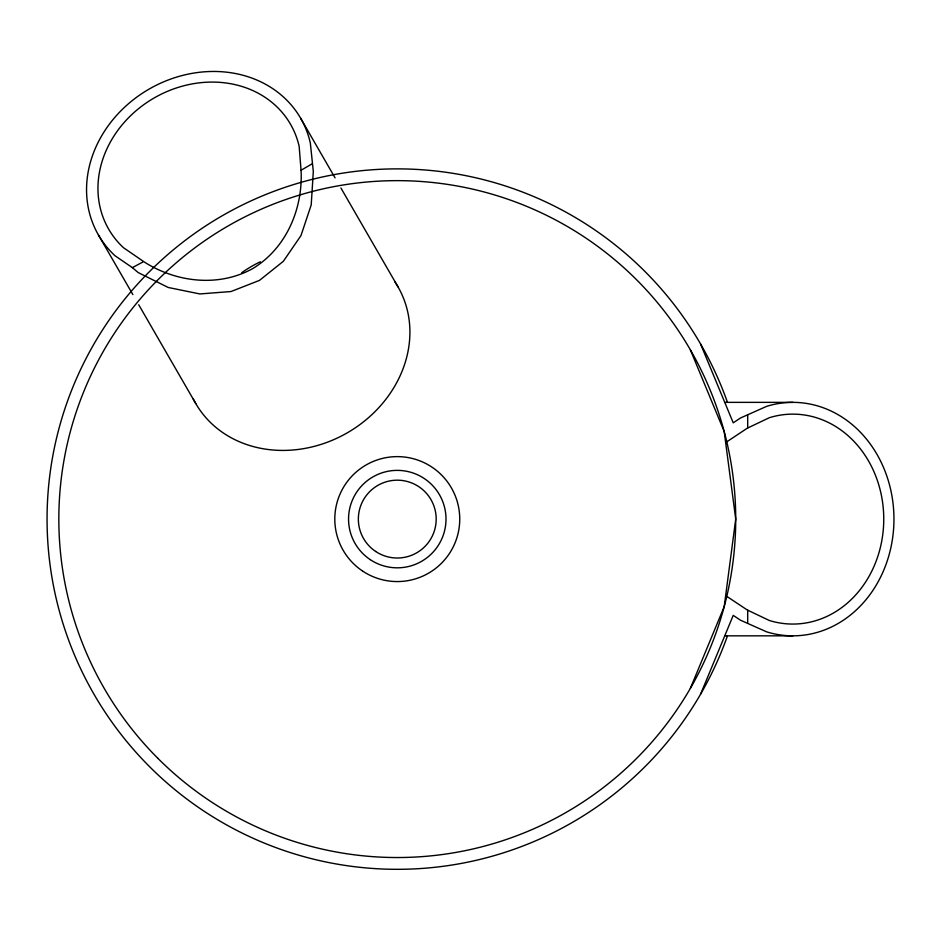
<?xml version="1.0" encoding="UTF-8"?>
<svg xmlns="http://www.w3.org/2000/svg" width="941" height="941" viewBox="0 0 941 941"><rect width="100%" height="100%" fill="white"/><g stroke="black" fill="none" stroke-linecap="round" stroke-linejoin="round"><path stroke-width="1.41" d="M690.376 688.318L724.194 606.698L735.721 519.091L724.194 431.496L690.376 349.876M700.575 694.211L733.227 615.367L740.496 620.201L766.68 631.858A116.743 101.099 90 0 0 893.95 519.091A116.743 101.099 90 0 0 766.68 406.336L740.496 417.992L733.227 422.827L700.575 343.983M725.652 442.576L747.295 428.19L769.326 417.71A104.969 90.901 -90 0 1 883.752 519.091A104.969 90.901 -90 0 1 769.326 620.484L747.295 610.003L725.652 595.618M132.363 267.632L138.209 272.584L168.227 287.476L199.88 293.945L231.004 291.534L259.457 280.394L283.335 261.316L300.979 235.579L311.212 204.938L313.318 171.474L310.33 142.973A116.743 101.099 -30 0 0 149.031 89.136A116.743 101.099 -30 0 0 115.014 255.74L132.363 267.632L143.644 261.598C175.885 282.382 218.347 287.523 252.67 268.62C286.193 248.353 302.967 209.008 301.085 170.686L299.156 146.373A104.969 90.901 -30 0 0 154.136 97.97A104.969 90.901 -30 0 0 123.542 247.765L143.314 261.316M301.014 170.274L311.953 163.946M724.758 402.36L792.851 402.36M724.758 635.834L792.851 635.834M300.685 118.319L335.067 177.873M340.913 188L397.972 286.817M98.487 235.062L132.869 294.604M138.715 304.743L195.775 403.56M747.695 415.416L747.695 428.049M747.695 610.144L747.695 622.777M727.393 636.057A350.228 350.228 0 0 1 188.941 800.615A350.228 350.228 0 0 1 188.941 237.579A350.228 350.228 0 0 1 727.393 402.136M395.055 282.112A116.743 101.099 -30 0 1 347.417 432.754A116.743 101.099 -30 0 1 193.152 398.678M241.708 272.714A104.969 90.901 -30 0 1 260.363 261.786M370.189 559.601A48.72 48.72 0 0 0 445.893 522.302A48.72 48.72 0 0 0 375.741 475.393A48.72 48.72 0 0 0 370.189 559.601M157.959 758.411A338.454 338.454 0 0 0 724.194 606.698A338.454 338.454 0 0 0 309.671 192.176A338.454 338.454 0 0 0 157.959 758.411M375.647 551.45A38.91 38.91 0 0 0 436.106 521.655A38.91 38.91 0 0 0 380.07 484.192A38.91 38.91 0 0 0 375.647 551.45M362.556 571.022A62.459 62.459 0 0 0 459.608 523.196A62.459 62.459 0 0 0 369.66 463.066A62.459 62.459 0 0 0 362.556 571.022"/></g></svg>
